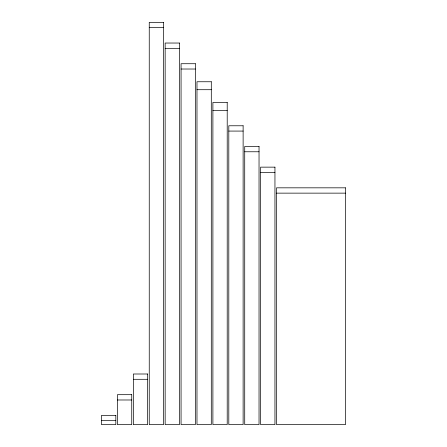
<?xml version="1.0" encoding="UTF-8"?>
<svg xmlns="http://www.w3.org/2000/svg" width="447" height="447" viewBox="0 0 447 447"><rect width="100%" height="100%" fill="white"/><g stroke="black" fill="none" stroke-linecap="round" stroke-linejoin="round"><path stroke-width="0.67" d="M149.248 27.653L163.568 27.653M165.155 48.337L179.476 48.337M181.069 69.022L195.389 69.022M196.982 89.707L211.302 89.707M212.895 110.392L227.21 110.392M228.803 131.077L243.123 131.077M244.716 151.768L259.036 151.768M260.629 172.453L274.95 172.453M276.537 193.138L345.492 193.138M133.335 379.302L147.655 379.302M117.421 399.987L131.742 399.987M101.508 420.672L115.829 420.672M163.568 22.35L149.248 22.35L149.248 424.65L163.568 424.65L163.568 22.35M179.476 43.035L165.155 43.035L165.155 424.65L179.476 424.65L179.476 43.035M195.389 63.72L181.069 63.72L181.069 424.65L195.389 424.65L195.389 63.72M211.302 81.756L196.982 81.756L196.982 424.65L211.302 424.65L211.302 81.756M227.21 102.441L212.895 102.441L212.895 424.65L227.21 424.65L227.21 102.441M243.123 125.775L228.803 125.775L228.803 424.65L243.123 424.65L243.123 125.775M259.036 146.46L244.716 146.46L244.716 424.65L259.036 424.65L259.036 146.46M274.95 167.144L260.629 167.144L260.629 424.65L274.95 424.65L274.95 167.144M345.492 187.829L276.537 187.829L276.537 424.65L345.492 424.65L345.492 187.829M147.655 373.999L133.335 373.999L133.335 424.65L147.655 424.65L147.655 373.999M131.742 394.684L117.421 394.684L117.421 424.65L131.742 424.65L131.742 394.684M115.829 415.369L101.508 415.369L101.508 424.65L115.829 424.65L115.829 415.369"/></g></svg>
